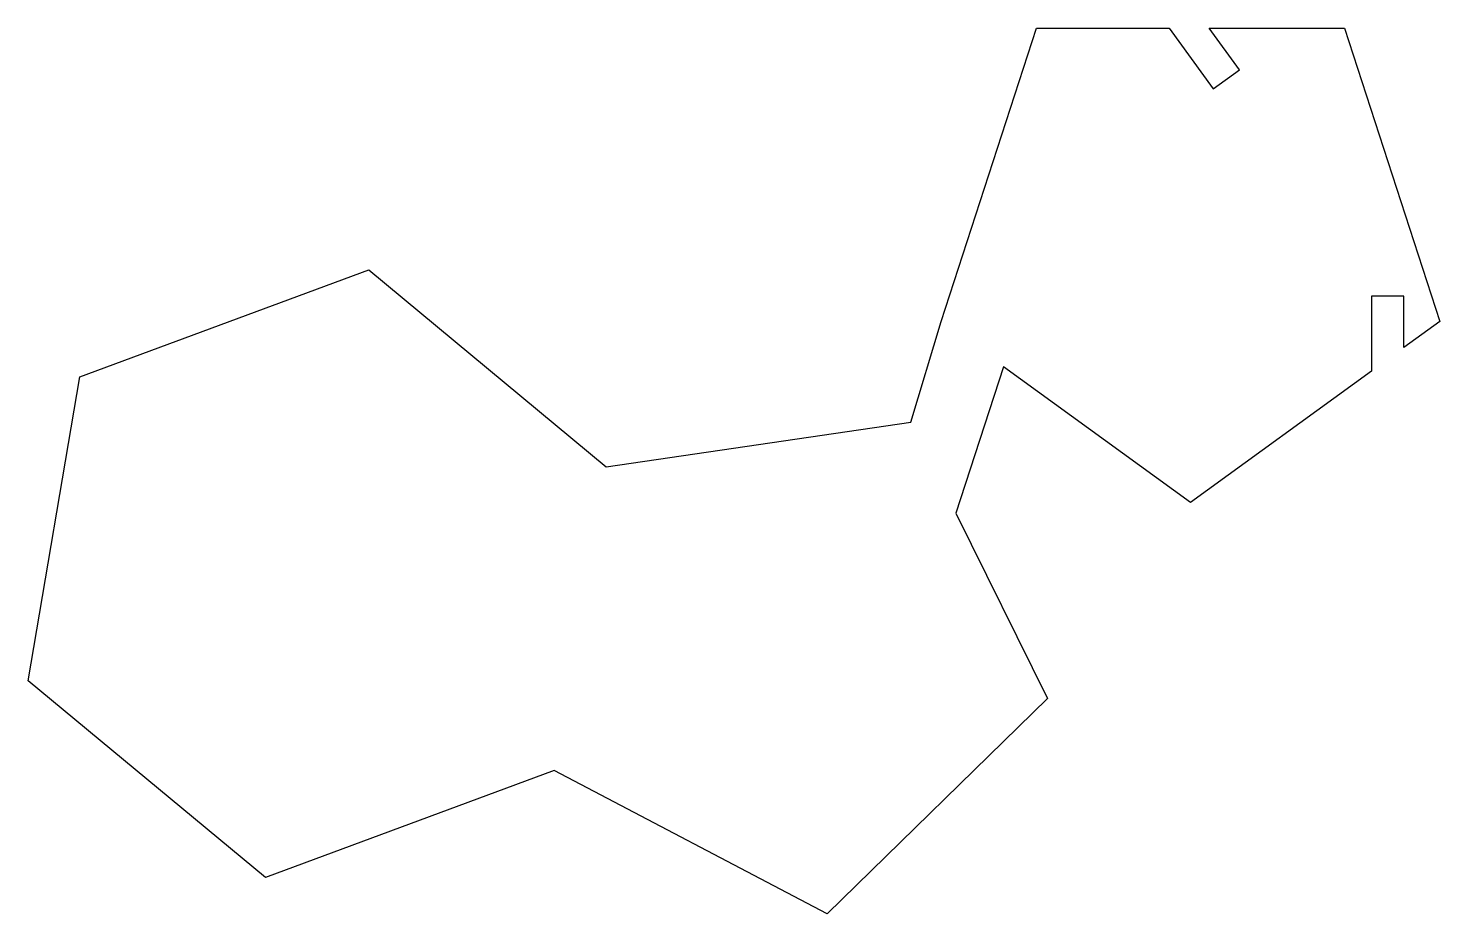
# Model space of a CAD drawing. Header units: inches. Extents: x -6.41 to 0.46, y -4.31 to 0.
import ezdxf

# ---------------------------------------------------------------- set-up
doc = ezdxf.new("R2010")
doc.units = ezdxf.units.IN
doc.layers.get('0').update_dxf_attribs({"linetype": 'CONTINUOUS'})

msp = doc.modelspace()

# ---------------------------------------------------------------- linework, layer by layer
msp.add_lwpolyline([(-0.8539, 0), (-0.6397, -0.2948), (-0.5123, -0.2023), (-0.6592, 0), (0, 0), (0.4635, -1.4266), (0.2882, -1.554), (0.2882, -1.304), (0.1307, -1.304), (0.1307, -1.6684), (-0.75, -2.3083), (-1.6601, -1.647), (-1.8919, -2.3603), (-1.4463, -3.2608), (-2.5194, -4.3089), (-3.8478, -3.6122), (-5.2544, -4.1333), (-6.4089, -3.1756), (-6.1569, -1.697), (-4.7503, -1.1759), (-3.5957, -2.1336), (-2.1115, -1.9164), (-1.9635, -1.4266), (-1.5, 0)], close=True)

doc.saveas('drawing.dxf')
